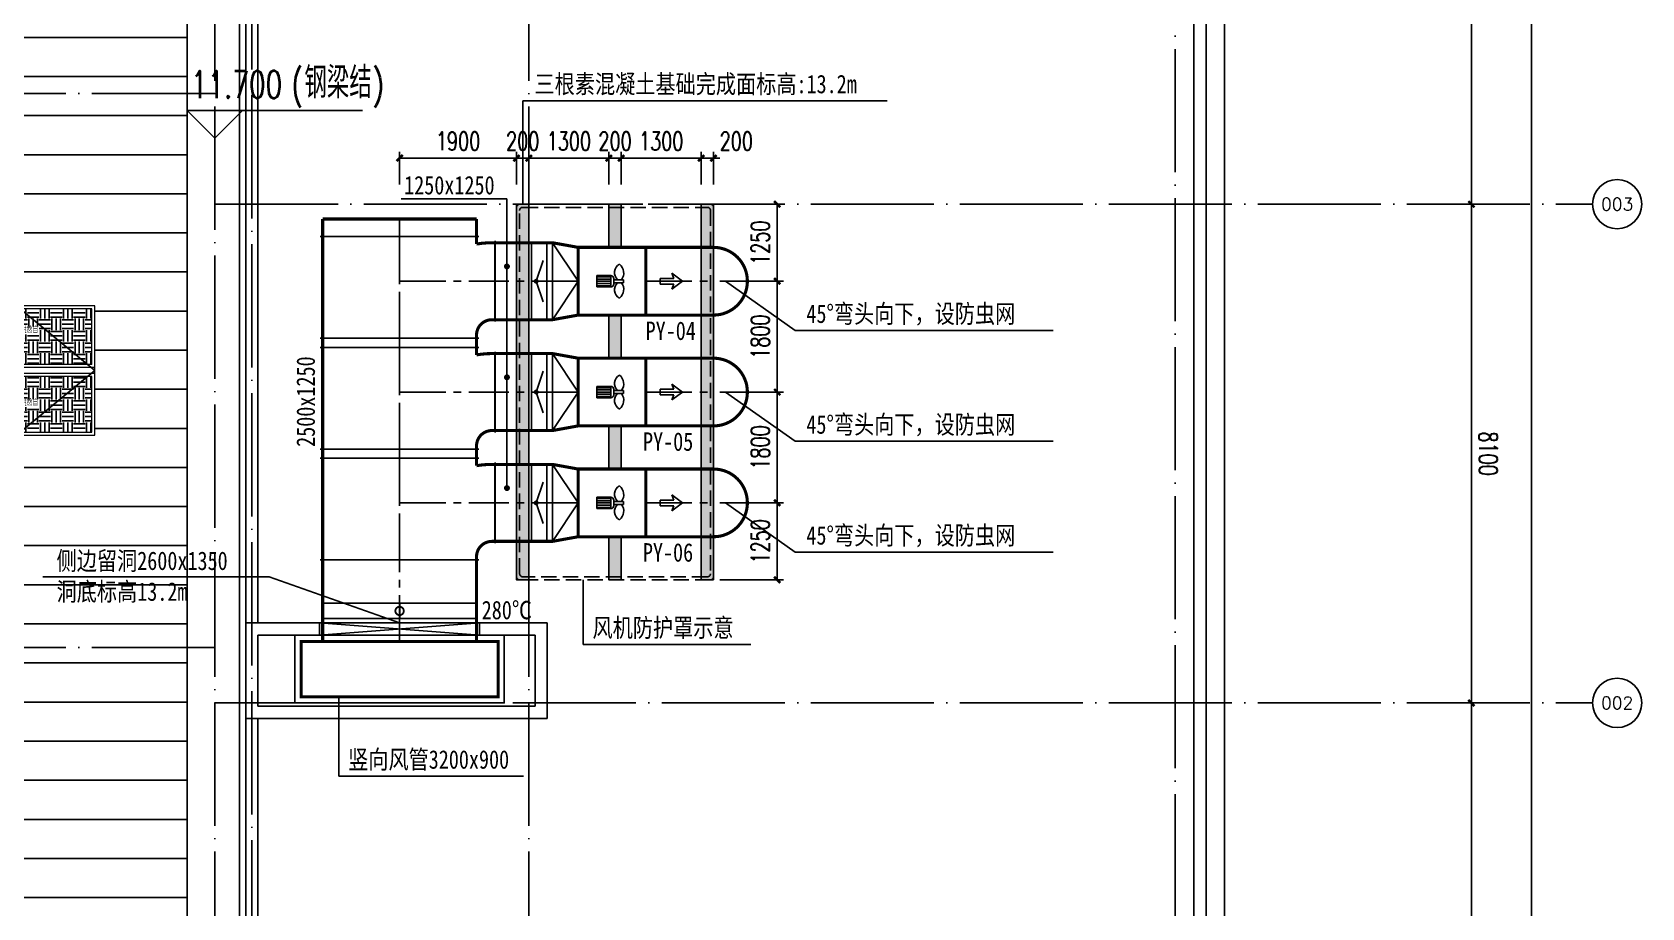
# Model space of a CAD drawing. Extents: x -555607 to 460190, y 498714 to 1664455.
# Drawn here: x 352578 to 378725, y 746594 to 760814 of the extents above; entities that cross this region are included whole.
import ezdxf
from ezdxf.enums import TextEntityAlignment as Align

# ---------------------------------------------------------------- set-up
doc = ezdxf.new("R2010")
doc.units = 0
doc.header["$LTSCALE"] = 1000
doc.header["$MEASUREMENT"] = 0
for name, pattern in [('CENTER2', [1.125, 0.75, -0.125, 0.125, -0.125]), ('DASH', [0.35, 0.25, -0.1]), ('DOTE', [2.42, 2, -0.2, 0.02, -0.2]), ('HIDDEN', [9.525, 6.35, -3.175])]:
    doc.linetypes.add(name, pattern=pattern)
doc.layers.get('Defpoints').update_dxf_attribs({"color": 210})
for name, color, linetype in [('A-AXIS-D', 1, 'Continuous'), ('A-AXIS-DOTE', 14, 'DOTE'), ('A-AXIS-SYMB', 3, 'Continuous'), ('A-DRAIN', 142, 'Continuous'), ('A-HATCH-2', 251, 'Continuous'), ('A-LIN-V', 9, 'Continuous'), ('A-SFCE', 30, 'Continuous'), ('A-WINDOW', 8, 'Continuous'), ('AS-COLN', 6, 'Continuous'), ('AS-WALL', 40, 'Continuous'), ('DUCT-暖通风中心线', 5, 'CENTER2'), ('DUCT-暖通风法兰', 2, 'Continuous'), ('DUCT-暖通风管', 7, 'Continuous'), ('DUCT-暖通风管端线', 2, 'Continuous'), ('SPACE', 7, 'Continuous'), ('SPACE_HATCH', 8, 'Continuous'), ('TH_DIM', 3, 'Continuous'), ('参考线', 8, 'Continuous'), ('外框', 1, 'HIDDEN'), ('暖通', 7, 'Continuous')]:
    doc.layers.add(name, color=color, linetype=linetype)
doc.layers.add('成型线', color=3, linetype='Continuous', lineweight=18)
doc.styles.add('-黑体', font='simhei.ttf', dxfattribs={"width": 0.8})
doc.styles.add('_TCH_AXIS', font='COMPLEX', dxfattribs={"bigfont": 'GBCBIG'})
doc.styles.add('_TCH_DIM', font='SIMPLEX', dxfattribs={"bigfont": 'GBCBIG'})
doc.styles.add('_TCH_DIM_T3', font='SIMPLEX', dxfattribs={"width": 0.705882, "bigfont": 'GBCBIG'})
doc.styles.add('_TCH_SPACE', font='SIMPLEX', dxfattribs={"height": 5, "bigfont": 'GBCBIG'})
doc.styles.add('A-DIM_T3', font='SIMPLEX', dxfattribs={"width": 0.705882, "bigfont": 'GBCBIG'})
doc.dimstyles.new('_TCH_ARCH&&100', dxfattribs={"dimtxt": 297.5, "dimasz": 100, "dimexe": 100, "dimexo": 100, "dimgap": 126.25, "dimtad": 1, "dimdec": 0, "dimzin": 0, "dimdsep": 46, "dimtxsty": '_TCH_DIM_T3', "dimblk": 'ARCHTICK', "dimcen": 0.09, "dimclrt": 7, "dimazin": 2, "dimtfac": 1, "dimtdec": 0, "dimtix": 1, "dimtmove": 2, "dimatfit": 3, "dimfxl": 100, "dimtolj": 1, "dimtzin": 0, "dimarcsym": 0})
doc.dimstyles.new('A-DIM&&100', dxfattribs={"dimtxt": 297.5, "dimasz": 100, "dimexe": 100, "dimexo": 100, "dimgap": 126.25, "dimtad": 1, "dimdec": 0, "dimzin": 0, "dimdsep": 46, "dimtxsty": 'A-DIM_T3', "dimblk": 'ARCHTICK', "dimcen": 0.09, "dimclrt": 7, "dimazin": 2, "dimtfac": 1, "dimtdec": 0, "dimtix": 1, "dimtmove": 2, "dimatfit": 3, "dimfxl": 1, "dimtolj": 1, "dimtzin": 0, "dimarcsym": 0})
pattern_1 = [(320, (0, 0), (-18.82564, -215.178055), [22.5, -247.5]), (265, (0, 0), (225.65764, 41.6254), [18, -198]), (10.4514, (-1.57, -17.93), (206.831863, -173.552815), [19.122057, -210.342634]), (316.1842, (60, -5e-14), (-49.655704, -320.172315), [33.75, -371.25]), (6.6356, (55.86, -26.68), (292.23536, -280.39881), [28.68309, -315.5139]), (261.1842, (60, -5e-14), (292.23558, -280.39858), [27, -297]), (291, (45, -30), (-120.785667, -179.072116), [22.5, -247.5]), (236, (45, -30), (217.545014, -72.9946), [18, -198]), (341.4514, (34.93, -44.92), (96.75915, -252.06679), [19.122057, -210.342634]), (307.5, (0, 0), (99.868156, -3.6479566), [0, -195.6, 0, -201, 0, -198.75]), (277.5, (0, 0), (118.323514, -78.920861), [0, -114.6, 0, -191.1, 0, -75.75]), (237.5, (6e-14, 66.9), (-6.7664615, -160.146731), [0, -75, 0, -234, 0, -310.5]), (227.5, (8e-14, 96.9), (30.031495, -174.95585), [0, -97.5, 0, -155.4, 0, -220.5])]
pattern_2 = [(0, (0, 0), (187.5, 187.5), [187.5, -187.5]), (0, (0, 70.31), (187.5, 187.5), [187.5, -187.5]), (0, (0, 140.62), (187.5, 187.5), [187.5, -187.5]), (90, (23.44, 164.06), (-187.5, 187.5), [187.5, -187.5]), (90, (93.75, 164.06), (-187.5, 187.5), [187.5, -187.5]), (90, (164.06, 164.06), (-187.5, 187.5), [187.5, -187.5])]

# ---------------------------------------------------------------- blocks, each defined once
blk = doc.blocks.new('_ArchTick')
at = {"color": 0, "linetype": 'ByBlock', "const_width": 0.4}
blk.add_lwpolyline([(-0.5, -0.5), (0.5, 0.5)], dxfattribs=at)
blk = doc.blocks.new('*D337')
at = {"layer": 'A-AXIS-D', "color": 0, "lineweight": -2, "transparency": 16777216}
for p, q in [((375040, 766120), (376056, 766120)), ((375956, 766120), (375956, 758020)), ((375040, 758020), (376056, 758020))]:
    blk.add_line(p, q, dxfattribs=at)
at = {"layer": 'Defpoints', "color": 0, "transparency": 16777216}
for p in [(374940, 766120), (374940, 758020), (375956, 758020)]:
    blk.add_point(p, dxfattribs=at)
at = {"layer": 'A-AXIS-D', "color": 0, "lineweight": -2, "transparency": 16777216, "xscale": 100, "yscale": 100, "zscale": 100}
for p, rotation in [((375956, 766120), 90), ((375956, 758020), 270)]:
    blk.add_blockref('_ArchTick', p, dxfattribs=dict(at, rotation=rotation))
at = {"layer": 'A-AXIS-D', "color": 7, "transparency": 16777216, "insert": (376231, 762070), "char_height": 297.5, "attachment_point": 5, "rotation": 270, "style": 'A-DIM_T3'}
blk.add_mtext('\\A1;8100', dxfattribs=at)
blk = doc.blocks.new('*D338')
at = {"layer": 'A-AXIS-D', "color": 0, "lineweight": -2, "transparency": 16777216}
for p, q in [((375040, 758020), (376056, 758020)), ((375956, 758020), (375956, 749920)), ((375040, 749920), (376056, 749920))]:
    blk.add_line(p, q, dxfattribs=at)
at = {"layer": 'Defpoints', "color": 0, "transparency": 16777216}
for p in [(374940, 758020), (374940, 749920), (375956, 749920)]:
    blk.add_point(p, dxfattribs=at)
at = {"layer": 'A-AXIS-D', "color": 0, "lineweight": -2, "transparency": 16777216, "xscale": 100, "yscale": 100, "zscale": 100}
for p, rotation in [((375956, 758020), 90), ((375956, 749920), 270)]:
    blk.add_blockref('_ArchTick', p, dxfattribs=dict(at, rotation=rotation))
at = {"layer": 'A-AXIS-D', "color": 7, "transparency": 16777216, "insert": (376231, 753970), "char_height": 297.5, "attachment_point": 5, "rotation": 270, "style": 'A-DIM_T3'}
blk.add_mtext('\\A1;8100', dxfattribs=at)
blk = doc.blocks.new('*D339')
at = {"layer": 'A-AXIS-D', "color": 0, "lineweight": -2, "transparency": 16777216}
for p, q in [((375040, 749920), (376056, 749920)), ((375956, 749920), (375956, 741820)), ((375040, 741820), (376056, 741820))]:
    blk.add_line(p, q, dxfattribs=at)
at = {"layer": 'Defpoints', "color": 0, "transparency": 16777216}
for p in [(374940, 749920), (374940, 741820), (375956, 741820)]:
    blk.add_point(p, dxfattribs=at)
at = {"layer": 'A-AXIS-D', "color": 0, "lineweight": -2, "transparency": 16777216, "xscale": 100, "yscale": 100, "zscale": 100}
for p, rotation in [((375956, 749920), 90), ((375956, 741820), 270)]:
    blk.add_blockref('_ArchTick', p, dxfattribs=dict(at, rotation=rotation))
at = {"layer": 'A-AXIS-D', "color": 7, "transparency": 16777216, "insert": (376231, 745870), "char_height": 297.5, "attachment_point": 5, "rotation": 270, "style": 'A-DIM_T3'}
blk.add_mtext('\\A1;8100', dxfattribs=at)
blk = doc.blocks.new('*D378')
at = {"layer": 'A-AXIS-D', "color": 0, "lineweight": -2, "transparency": 16777216}
for p, q in [((375140, 832520), (377035, 832520)), ((376935, 832520), (376935, 741120)), ((375140, 741120), (377035, 741120))]:
    blk.add_line(p, q, dxfattribs=at)
at = {"layer": 'Defpoints', "color": 0, "transparency": 16777216}
for p in [(375040, 832520), (375040, 741120), (376935, 741120)]:
    blk.add_point(p, dxfattribs=at)
at = {"layer": 'A-AXIS-D', "color": 0, "lineweight": -2, "transparency": 16777216, "xscale": 100, "yscale": 100, "zscale": 100}
for p, rotation in [((376935, 832520), 90), ((376935, 741120), 270)]:
    blk.add_blockref('_ArchTick', p, dxfattribs=dict(at, rotation=rotation))
at = {"layer": 'A-AXIS-D', "color": 7, "transparency": 16777216, "insert": (377210, 786820), "char_height": 297.5, "attachment_point": 5, "rotation": 270, "style": '_TCH_DIM_T3'}
blk.add_mtext('\\A1;91400', dxfattribs=at)
blk = doc.blocks.new('*D506')
at = {"layer": 'Defpoints', "color": 0, "transparency": 16777216}
for p in [(363646, 758020), (364680, 758020), (363646, 756770)]:
    blk.add_point(p, dxfattribs=at)
at = {"layer": 'TH_DIM', "color": 0, "lineweight": -2, "transparency": 16777216}
for p, q in [((363746, 758020), (364780, 758020)), ((364680, 756770), (364680, 758020)), ((363746, 756770), (364780, 756770))]:
    blk.add_line(p, q, dxfattribs=at)
at = {"layer": 'TH_DIM', "color": 0, "lineweight": -2, "transparency": 16777216, "xscale": 100, "yscale": 100, "zscale": 100}
for p, rotation in [((364680, 758020), 90), ((364680, 756770), 270)]:
    blk.add_blockref('_ArchTick', p, dxfattribs=dict(at, rotation=rotation))
at = {"layer": 'TH_DIM', "color": 7, "transparency": 16777216, "insert": (364405, 757395), "char_height": 297.5, "attachment_point": 5, "rotation": 90, "style": '_TCH_DIM_T3'}
blk.add_mtext('\\A1;1250', dxfattribs=at)
blk = doc.blocks.new('*D507')
at = {"layer": 'Defpoints', "color": 0, "transparency": 16777216}
for p in [(363646, 756770), (364680, 756770), (363646, 754970)]:
    blk.add_point(p, dxfattribs=at)
at = {"layer": 'TH_DIM', "color": 0, "lineweight": -2, "transparency": 16777216}
for p, q in [((363746, 756770), (364780, 756770)), ((364680, 754970), (364680, 756770)), ((363746, 754970), (364780, 754970))]:
    blk.add_line(p, q, dxfattribs=at)
at = {"layer": 'TH_DIM', "color": 0, "lineweight": -2, "transparency": 16777216, "xscale": 100, "yscale": 100, "zscale": 100}
for p, rotation in [((364680, 756770), 90), ((364680, 754970), 270)]:
    blk.add_blockref('_ArchTick', p, dxfattribs=dict(at, rotation=rotation))
at = {"layer": 'TH_DIM', "color": 7, "transparency": 16777216, "insert": (364405, 755870), "char_height": 297.5, "attachment_point": 5, "rotation": 90, "style": '_TCH_DIM_T3'}
blk.add_mtext('\\A1;1800', dxfattribs=at)
blk = doc.blocks.new('*D508')
at = {"layer": 'Defpoints', "color": 0, "transparency": 16777216}
for p in [(363646, 754970), (364680, 754970), (363646, 753170)]:
    blk.add_point(p, dxfattribs=at)
at = {"layer": 'TH_DIM', "color": 0, "lineweight": -2, "transparency": 16777216}
for p, q in [((363746, 754970), (364780, 754970)), ((364680, 753170), (364680, 754970)), ((363746, 753170), (364780, 753170))]:
    blk.add_line(p, q, dxfattribs=at)
at = {"layer": 'TH_DIM', "color": 0, "lineweight": -2, "transparency": 16777216, "xscale": 100, "yscale": 100, "zscale": 100}
for p, rotation in [((364680, 754970), 90), ((364680, 753170), 270)]:
    blk.add_blockref('_ArchTick', p, dxfattribs=dict(at, rotation=rotation))
at = {"layer": 'TH_DIM', "color": 7, "transparency": 16777216, "insert": (364405, 754070), "char_height": 297.5, "attachment_point": 5, "rotation": 90, "style": '_TCH_DIM_T3'}
blk.add_mtext('\\A1;1800', dxfattribs=at)
blk = doc.blocks.new('*D509')
at = {"layer": 'Defpoints', "color": 0, "transparency": 16777216}
for p in [(363646, 753170), (364680, 753170), (363646, 751920)]:
    blk.add_point(p, dxfattribs=at)
at = {"layer": 'TH_DIM', "color": 0, "lineweight": -2, "transparency": 16777216}
for p, q in [((363746, 753170), (364780, 753170)), ((364680, 751920), (364680, 753170)), ((363746, 751920), (364780, 751920))]:
    blk.add_line(p, q, dxfattribs=at)
at = {"layer": 'TH_DIM', "color": 0, "lineweight": -2, "transparency": 16777216, "xscale": 100, "yscale": 100, "zscale": 100}
for p, rotation in [((364680, 753170), 90), ((364680, 751920), 270)]:
    blk.add_blockref('_ArchTick', p, dxfattribs=dict(at, rotation=rotation))
at = {"layer": 'TH_DIM', "color": 7, "transparency": 16777216, "insert": (364405, 752545), "char_height": 297.5, "attachment_point": 5, "rotation": 90, "style": '_TCH_DIM_T3'}
blk.add_mtext('\\A1;1250', dxfattribs=at)
blk = doc.blocks.new('*D510')
at = {"layer": 'Defpoints', "color": 0, "transparency": 16777216}
for p in [(360446, 758770), (358546, 758240), (360446, 758240)]:
    blk.add_point(p, dxfattribs=at)
at = {"layer": 'TH_DIM', "color": 0, "lineweight": -2, "transparency": 16777216}
for p, q in [((358546, 758340), (358546, 758870)), ((360446, 758340), (360446, 758870)), ((358546, 758770), (360446, 758770))]:
    blk.add_line(p, q, dxfattribs=at)
at = {"layer": 'TH_DIM', "color": 0, "lineweight": -2, "transparency": 16777216, "xscale": 100, "yscale": 100, "zscale": 100, "rotation": 180}
blk.add_blockref('_ArchTick', (358546, 758770), dxfattribs=at)
at = {"layer": 'TH_DIM', "color": 0, "lineweight": -2, "transparency": 16777216, "xscale": 100, "yscale": 100, "zscale": 100}
blk.add_blockref('_ArchTick', (360446, 758770), dxfattribs=at)
at = {"layer": 'TH_DIM', "color": 7, "transparency": 16777216, "insert": (359496, 759045), "char_height": 297.5, "attachment_point": 5, "style": '_TCH_DIM_T3'}
blk.add_mtext('\\A1;1900', dxfattribs=at)
blk = doc.blocks.new('*D511')
at = {"layer": 'Defpoints', "color": 0, "transparency": 16777216}
for p in [(360646, 758770), (360446, 758240), (360646, 758240)]:
    blk.add_point(p, dxfattribs=at)
at = {"layer": 'TH_DIM', "color": 0, "lineweight": -2, "transparency": 16777216}
for p, q in [((360446, 758340), (360446, 758870)), ((360646, 758340), (360646, 758870)), ((360446, 758770), (360346, 758770)), ((360446, 758770), (360646, 758770)), ((360646, 758770), (360746, 758770))]:
    blk.add_line(p, q, dxfattribs=at)
at = {"layer": 'TH_DIM', "color": 0, "lineweight": -2, "transparency": 16777216, "xscale": 100, "yscale": 100, "zscale": 100}
blk.add_blockref('_ArchTick', (360446, 758770), dxfattribs=at)
at = {"layer": 'TH_DIM', "color": 0, "lineweight": -2, "transparency": 16777216, "xscale": 100, "yscale": 100, "zscale": 100, "rotation": 180}
blk.add_blockref('_ArchTick', (360646, 758770), dxfattribs=at)
at = {"layer": 'TH_DIM', "color": 7, "transparency": 16777216, "insert": (360546, 759045), "char_height": 297.5, "attachment_point": 5, "style": '_TCH_DIM_T3'}
blk.add_mtext('\\A1;200', dxfattribs=at)
blk = doc.blocks.new('*D512')
at = {"layer": 'Defpoints', "color": 0, "transparency": 16777216}
for p in [(361946, 758770), (360646, 758240), (361946, 758240)]:
    blk.add_point(p, dxfattribs=at)
at = {"layer": 'TH_DIM', "color": 0, "lineweight": -2, "transparency": 16777216}
for p, q in [((360646, 758340), (360646, 758870)), ((361946, 758340), (361946, 758870)), ((360646, 758770), (361946, 758770))]:
    blk.add_line(p, q, dxfattribs=at)
at = {"layer": 'TH_DIM', "color": 0, "lineweight": -2, "transparency": 16777216, "xscale": 100, "yscale": 100, "zscale": 100, "rotation": 180}
blk.add_blockref('_ArchTick', (360646, 758770), dxfattribs=at)
at = {"layer": 'TH_DIM', "color": 0, "lineweight": -2, "transparency": 16777216, "xscale": 100, "yscale": 100, "zscale": 100}
blk.add_blockref('_ArchTick', (361946, 758770), dxfattribs=at)
at = {"layer": 'TH_DIM', "color": 7, "transparency": 16777216, "insert": (361296, 759045), "char_height": 297.5, "attachment_point": 5, "style": '_TCH_DIM_T3'}
blk.add_mtext('\\A1;1300', dxfattribs=at)
blk = doc.blocks.new('*D513')
at = {"layer": 'Defpoints', "color": 0, "transparency": 16777216}
for p in [(362146, 758770), (361946, 758240), (362146, 758240)]:
    blk.add_point(p, dxfattribs=at)
at = {"layer": 'TH_DIM', "color": 0, "lineweight": -2, "transparency": 16777216}
for p, q in [((361946, 758340), (361946, 758870)), ((362146, 758340), (362146, 758870)), ((361946, 758770), (361846, 758770)), ((361946, 758770), (362146, 758770)), ((362146, 758770), (362246, 758770))]:
    blk.add_line(p, q, dxfattribs=at)
at = {"layer": 'TH_DIM', "color": 0, "lineweight": -2, "transparency": 16777216, "xscale": 100, "yscale": 100, "zscale": 100}
blk.add_blockref('_ArchTick', (361946, 758770), dxfattribs=at)
at = {"layer": 'TH_DIM', "color": 0, "lineweight": -2, "transparency": 16777216, "xscale": 100, "yscale": 100, "zscale": 100, "rotation": 180}
blk.add_blockref('_ArchTick', (362146, 758770), dxfattribs=at)
at = {"layer": 'TH_DIM', "color": 7, "transparency": 16777216, "insert": (362046, 759045), "char_height": 297.5, "attachment_point": 5, "style": '_TCH_DIM_T3'}
blk.add_mtext('\\A1;200', dxfattribs=at)
blk = doc.blocks.new('*D514')
at = {"layer": 'Defpoints', "color": 0, "transparency": 16777216}
for p in [(363446, 758770), (362146, 758240), (363446, 758240)]:
    blk.add_point(p, dxfattribs=at)
at = {"layer": 'TH_DIM', "color": 0, "lineweight": -2, "transparency": 16777216}
for p, q in [((362146, 758340), (362146, 758870)), ((363446, 758340), (363446, 758870)), ((362146, 758770), (363446, 758770))]:
    blk.add_line(p, q, dxfattribs=at)
at = {"layer": 'TH_DIM', "color": 0, "lineweight": -2, "transparency": 16777216, "xscale": 100, "yscale": 100, "zscale": 100, "rotation": 180}
blk.add_blockref('_ArchTick', (362146, 758770), dxfattribs=at)
at = {"layer": 'TH_DIM', "color": 0, "lineweight": -2, "transparency": 16777216, "xscale": 100, "yscale": 100, "zscale": 100}
blk.add_blockref('_ArchTick', (363446, 758770), dxfattribs=at)
at = {"layer": 'TH_DIM', "color": 7, "transparency": 16777216, "insert": (362796, 759045), "char_height": 297.5, "attachment_point": 5, "style": '_TCH_DIM_T3'}
blk.add_mtext('\\A1;1300', dxfattribs=at)
blk = doc.blocks.new('*D515')
at = {"layer": 'Defpoints', "color": 0, "transparency": 16777216}
for p in [(363646, 758770), (363446, 758240), (363646, 758240)]:
    blk.add_point(p, dxfattribs=at)
at = {"layer": 'TH_DIM', "color": 0, "lineweight": -2, "transparency": 16777216}
for p, q in [((363446, 758340), (363446, 758870)), ((363646, 758340), (363646, 758870)), ((363446, 758770), (363346, 758770)), ((363446, 758770), (363646, 758770)), ((363646, 758770), (363746, 758770))]:
    blk.add_line(p, q, dxfattribs=at)
at = {"layer": 'TH_DIM', "color": 0, "lineweight": -2, "transparency": 16777216, "xscale": 100, "yscale": 100, "zscale": 100}
blk.add_blockref('_ArchTick', (363446, 758770), dxfattribs=at)
at = {"layer": 'TH_DIM', "color": 0, "lineweight": -2, "transparency": 16777216, "xscale": 100, "yscale": 100, "zscale": 100, "rotation": 180}
blk.add_blockref('_ArchTick', (363646, 758770), dxfattribs=at)
at = {"layer": 'TH_DIM', "color": 7, "transparency": 16777216, "insert": (364016, 759045), "char_height": 297.5, "attachment_point": 5, "style": '_TCH_DIM_T3'}
blk.add_mtext('\\A1;200', dxfattribs=at)
blk = doc.blocks.new('44')
blk.add_wipeout([(277446, 745270), (279946, 745270), (279946, 747370), (277446, 747370)]).dxf.layer = '参考线'
at = {"layer": 'SPACE_HATCH'}
h = blk.add_hatch(dxfattribs=at)
h.set_pattern_fill('土壤', color=250, scale=50, style=0)
h.set_pattern_definition(pattern_2)
h.paths.add_polyline_path([(277496, 746420), (279896, 746420), (279896, 747320), (277496, 747320)])
h.paths.add_polyline_path([(278352, 746904), (279057, 746904), (279057, 747034), (278352, 747034)])
h.paths.add_polyline_path([(278591, 746811), (278817, 746811), (278817, 746895), (278591, 746895)])
h = blk.add_hatch(dxfattribs=at)
h.set_pattern_fill('土壤', color=250, scale=50, style=0)
h.set_pattern_definition(pattern_2)
h.paths.add_polyline_path([(277496, 746220), (279896, 746220), (279896, 745320), (277496, 745320)])
h.paths.add_polyline_path([(278352, 745724), (279057, 745724), (279057, 745854), (278352, 745854)])
h.paths.add_polyline_path([(278591, 745631), (278817, 745631), (278817, 745715), (278591, 745715)])
at = {"layer": '外框', "color": 250}
for points in [[(279946, 746320), (278658, 747320), (277446, 746320)], [(279896, 746220), (278658, 745320), (277446, 746320)]]:
    blk.add_lwpolyline(points, dxfattribs=at)
at = {"layer": '成型线', "color": 8}
for p, q in [((279946, 745270), (279946, 747370)), ((277446, 746370), (279946, 746370)), ((277446, 746270), (279946, 746270)), ((277496, 746420), (279896, 746420)), ((277496, 746220), (279896, 746220))]:
    blk.add_line(p, q, dxfattribs=at)
for points in [[(279946, 745270), (277446, 745270), (277446, 747370), (279946, 747370)], [(277496, 746420), (277496, 747320), (279896, 747320), (279896, 746420)], [(279896, 746220), (279896, 745320), (277496, 745320), (277496, 746220)]]:
    blk.add_lwpolyline(points, dxfattribs=at)
at = {"layer": 'SPACE', "color": 250, "style": '_TCH_SPACE'}
for p in [(278365, 746930), (278365, 745750)]:
    blk.add_text('自然排烟窗，有效面积', height=96.5, dxfattribs=at).set_placement(p)
at = {"layer": 'SPACE', "color": 250, "style": '_TCH_SPACE', "width": 0.705882}
for s, height, p in [('2.16m', 59.5, (278600, 746828)), ('2', 29.8, (278792, 746863)), ('2.16m', 59.5, (278600, 745648)), ('2', 29.8, (278792, 745683))]:
    blk.add_text(s, height=height, dxfattribs=at).set_placement(p)
blk = doc.blocks.new('nr3453464')
at = {"layer": 'A-LIN-V'}
blk.add_blockref('44', (14050, 72000), dxfattribs=at)
at = {"layer": 'A-LIN-V', "xscale": -0.9999999999999998}
blk.add_blockref('44', (581542, 72000), dxfattribs=at)
blk = doc.blocks.new('242343243')
at = {"layer": 'A-WINDOW'}
blk.add_blockref('nr3453464', (49500, -63000), dxfattribs=at)

msp = doc.modelspace()

# ---------------------------------------------------------------- hatches: boundary and pattern name
at = {"layer": 'A-HATCH-2'}
h = msp.add_hatch(dxfattribs=at)
h.set_pattern_fill('ANSI31', color=250, scale=400, angle=135)
h.set_pattern_definition([(180, (0, 0), (-6e-14, -635), [])])
h.paths.add_polyline_path([(355095.8, 832220), (347295.8, 832220), (347295.8, 830430), (347350.6, 746374.3), (347295.8, 741420), (355095.8, 741420)])
h = msp.add_hatch(dxfattribs=at)
h.set_pattern_fill('混凝土', color=250, scale=30, angle=-90)
h.set_pattern_definition(pattern_1)
h.paths.add_polyline_path([(360445.8, 751920), (360445.8, 758020), (360645.8, 758020), (360645.8, 751920)])
h = msp.add_hatch(dxfattribs=at)
h.set_pattern_fill('混凝土', color=250, scale=30, angle=-90)
h.set_pattern_definition(pattern_1)
h.paths.add_polyline_path([(363445.8, 751920), (363445.8, 758020), (363645.8, 758020), (363645.8, 751920)])
at = {"layer": '暖通'}
h = msp.add_hatch(dxfattribs=at)
h.set_pattern_fill('混凝土', color=8, scale=10, angle=-270)
h.set_pattern_definition([(140, (428636.625, 1890622.95), (6.2752135, 71.7260183), [7.5, -82.5]), (85, (428636.625, 1890622.95), (-75.2192134, -13.8751334), [6, -66]), (190.4514, (428637.15, 1890628.925), (-68.943954, 57.850938), [6.374019, -70.114211]), (136.1842, (428616.625, 1890622.95), (16.5519014, 106.724105), [11.25, -123.75]), (186.6356, (428618, 1890631.84), (-97.411787, 93.466271), [9.561029, -105.1713]), (81.1842, (428616.62, 1890622.95), (-97.41186, 93.466195), [9, -99]), (111, (428621.625, 1890632.95), (40.261889, 59.6907052), [7.5, -82.5]), (56, (428621.625, 1890632.95), (-72.5150045, 24.331533), [6, -66]), (161.4514, (428624.98, 1890637.92), (-32.2530497, 84.022263), [6.374019, -70.114211]), (127.5, (428636.625, 1890622.947), (-33.2893854, 1.21598553), [0, -65.2, 0, -67, 0, -66.25]), (97.5, (428636.625, 1890622.947), (-39.4411712, 26.3069537), [0, -38.2, 0, -63.7, 0, -25.25]), (57.5, (428636.625, 1890600.647), (2.2554872, 53.3822436), [0, -25, 0, -78, 0, -103.5]), (47.5, (428636.625, 1890590.647), (-10.0104982, 58.318617), [0, -32.5, 0, -51.8, 0, -73.5])])
h.paths.add_polyline_path([(360445.8, 751920), (360445.8, 758020), (360645.8, 758020), (360645.8, 751920)])
h = msp.add_hatch(dxfattribs=at)
h.set_pattern_fill('混凝土', color=8, scale=10, angle=-270)
h.set_pattern_definition([(140, (430136.625, 1890622.95), (6.2752135, 71.7260183), [7.5, -82.5]), (85, (430136.625, 1890622.95), (-75.2192134, -13.8751334), [6, -66]), (190.4514, (430137.15, 1890628.925), (-68.943954, 57.850938), [6.374019, -70.114211]), (136.1842, (430116.625, 1890622.95), (16.5519014, 106.724105), [11.25, -123.75]), (186.6356, (430118, 1890631.84), (-97.411787, 93.466271), [9.561029, -105.1713]), (81.1842, (430116.62, 1890622.95), (-97.41186, 93.466195), [9, -99]), (111, (430121.625, 1890632.95), (40.261889, 59.6907052), [7.5, -82.5]), (56, (430121.625, 1890632.95), (-72.5150045, 24.331533), [6, -66]), (161.4514, (430124.98, 1890637.92), (-32.2530497, 84.022263), [6.374019, -70.114211]), (127.5, (430136.625, 1890622.947), (-33.2893854, 1.21598553), [0, -65.2, 0, -67, 0, -66.25]), (97.5, (430136.625, 1890622.947), (-39.4411712, 26.3069537), [0, -38.2, 0, -63.7, 0, -25.25]), (57.5, (430136.625, 1890600.647), (2.2554872, 53.3822436), [0, -25, 0, -78, 0, -103.5]), (47.5, (430136.625, 1890590.647), (-10.0104982, 58.318617), [0, -32.5, 0, -51.8, 0, -73.5])])
h.paths.add_polyline_path([(361945.8, 757320), (362145.8, 757320), (362145.8, 758020), (361945.8, 758020)])
h.paths.add_polyline_path([(361945.8, 755520), (362145.8, 755520), (362145.8, 756220), (361945.8, 756220)])
h.paths.add_polyline_path([(361945.8, 753720), (362145.8, 753720), (362145.8, 754420), (361945.8, 754420)])
h.paths.add_polyline_path([(362145.8, 752620), (361945.8, 752620), (361945.8, 751920), (362145.8, 751920)])
h = msp.add_hatch(dxfattribs=at)
h.set_pattern_fill('混凝土', color=8, scale=10, angle=-270)
h.set_pattern_definition([(140, (431636.625, 1890622.95), (6.2752135, 71.7260183), [7.5, -82.5]), (85, (431636.625, 1890622.95), (-75.2192134, -13.8751334), [6, -66]), (190.4514, (431637.15, 1890628.925), (-68.943954, 57.850938), [6.374019, -70.114211]), (136.1842, (431616.625, 1890622.95), (16.5519014, 106.724105), [11.25, -123.75]), (186.6356, (431618, 1890631.84), (-97.411787, 93.466271), [9.561029, -105.1713]), (81.1842, (431616.62, 1890622.95), (-97.41186, 93.466195), [9, -99]), (111, (431621.625, 1890632.95), (40.261889, 59.6907052), [7.5, -82.5]), (56, (431621.625, 1890632.95), (-72.5150045, 24.331533), [6, -66]), (161.4514, (431624.98, 1890637.92), (-32.2530497, 84.022263), [6.374019, -70.114211]), (127.5, (431636.625, 1890622.947), (-33.2893854, 1.21598553), [0, -65.2, 0, -67, 0, -66.25]), (97.5, (431636.625, 1890622.947), (-39.4411712, 26.3069537), [0, -38.2, 0, -63.7, 0, -25.25]), (57.5, (431636.625, 1890600.647), (2.2554872, 53.3822436), [0, -25, 0, -78, 0, -103.5]), (47.5, (431636.625, 1890590.647), (-10.0104982, 58.318617), [0, -32.5, 0, -51.8, 0, -73.5])])
h.paths.add_polyline_path([(363445.8, 751920), (363445.8, 758020), (363645.8, 758020), (363645.8, 751920)])

# ---------------------------------------------------------------- linework, layer by layer
at = {"layer": 'A-AXIS-D'}
for centre in [(378325.1, 758021.1), (378325.1, 749921.1)]:
    msp.add_circle(centre, 400, dxfattribs=at)
at = {"layer": 'A-AXIS-DOTE', "color": 250}
for p, q in [((355545.8, 735826.1), (355545.8, 841426.4)), ((360645.8, 735826.1), (360645.8, 841482.3)), ((371145.8, 540740), (371145.8, 841482.3)), ((356145.8, 736010), (356145.8, 841220)), ((355545.8, 759820), (237953.6, 759820)), ((355545.8, 758020), (377925.1, 758020)), ((355545.8, 750820), (237953.6, 750820)), ((355545.8, 749920), (377925.1, 749920))]:
    msp.add_line(p, q, dxfattribs=at)
at = {"layer": 'A-AXIS-SYMB', "color": 8}
for p, q in [((355545.8, 759091.6), (355095.8, 759541.6)), ((355095.8, 759541.6), (357945.8, 759541.6)), ((355545.8, 759091.6), (355995.8, 759541.6))]:
    msp.add_line(p, q, dxfattribs=at)
at = {"layer": 'A-DRAIN'}
msp.add_lwpolyline([(356045.8, 741120), (357145.8, 741120), (357145.8, 741720), (359445.8, 741720), (359445.8, 741120), (371945.8, 741120), (371945.8, 832520), (359445.8, 832520), (359445.8, 831920), (357145.8, 831920), (357145.8, 832520), (356045.8, 832520)], dxfattribs=at)
at = {"layer": 'A-LIN-V', "color": 8}
msp.add_lwpolyline([(355095.8, 832220), (355095.8, 741420)], dxfattribs=at)
at = {"layer": 'A-SFCE', "color": 8}
for points in [[(355945.8, 832220), (355945.8, 741520)], [(359445.8, 741920), (359445.8, 744370), (357145.8, 744370), (357145.8, 741720), (356845.8, 741720), (356845.8, 741720), (356045.8, 741720), (356045.8, 832020)], [(363245.8, 832020), (371445.8, 832020), (371445.8, 821220), (371045.8, 821220), (371045.8, 818120), (371445.8, 818120), (371445.8, 783120), (371045.8, 783120), (371045.8, 774320), (371445.8, 774320), (371445.8, 741620), (359745.8, 741620), (359745.8, 741920), (359645.8, 741920), (359645.8, 744570), (356945.8, 744570), (356945.8, 741920), (356645.8, 741920), (356645.8, 741920), (356245.8, 741920), (356245.8, 749670)], [(371445.8, 832020), (371445.8, 821220), (368945.8, 821220), (368945.8, 818120), (371445.8, 818120), (371445.8, 783120), (368945.8, 783120), (368945.8, 774320), (371445.8, 774320), (371445.8, 741620)], [(371645.8, 818320), (371645.8, 782920), (371345.8, 782920), (371345.8, 774520), (371645.8, 774520), (371645.8, 741420), (359545.8, 741420), (359545.8, 741720), (359445.8, 741720), (359445.8, 741920), (357160, 741920)], [(356245.8, 791020), (356245.8, 751220)]]:
    msp.add_lwpolyline(points, dxfattribs=at)
at = {"layer": 'A-WINDOW'}
for p, q in [((359845.8, 751020), (357245.8, 751220)), ((357245.8, 751020), (359845.8, 751220))]:
    msp.add_line(p, q, dxfattribs=at)
msp.add_lwpolyline([(357245.8, 751220), (357245.8, 751020), (359845.8, 751020), (359845.8, 751220)], close=True, dxfattribs=at)
at = {"layer": 'AS-COLN'}
for points in [[(360645.8, 751920), (360645.8, 758020), (360445.8, 758020), (360445.8, 751920)], [(363645.8, 751920), (363645.8, 758020), (363445.8, 758020), (363445.8, 751920)]]:
    msp.add_lwpolyline(points, close=True, dxfattribs=at)
at = {"layer": 'AS-WALL'}
for p, q in [((356045.8, 751220), (360945.8, 751220)), ((356045.8, 751220), (356045.8, 749670)), ((360945.8, 751220), (360945.8, 749670)), ((356245.8, 751020), (360745.8, 751020)), ((356245.8, 751020), (356245.8, 749870)), ((360745.8, 751020), (360745.8, 749870)), ((356045.8, 749670), (360945.8, 749670)), ((356245.8, 749870), (360745.8, 749870))]:
    msp.add_line(p, q, dxfattribs=at)
at = {"layer": 'DUCT-暖通风中心线'}
for p, q in [((358545.8, 757495.2), (358545.8, 757780)), ((358545.8, 756770), (358545.8, 757495)), ((358545.8, 755845), (358545.8, 756770)), ((358545.8, 756770), (360095.8, 756770)), ((361445.8, 756770), (360096, 756770)), ((362545.8, 756770), (363645.8, 756770)), ((358545.8, 755695.2), (358545.8, 755844.8)), ((358545.8, 754970), (358545.8, 755695)), ((358545.8, 754045), (358545.8, 754970)), ((358545.8, 754970), (360095.8, 754970)), ((361445.8, 754970), (360096, 754970)), ((362545.8, 754970), (363645.8, 754970)), ((358545.8, 753895.2), (358545.8, 754044.8)), ((358545.8, 753170), (358545.8, 753895)), ((358545.8, 752245), (358545.8, 753170)), ((358545.8, 753170), (360095.8, 753170)), ((361445.8, 753170), (360096, 753170)), ((362545.8, 753170), (363645.8, 753170)), ((358545.8, 750920), (358545.8, 752244.8))]:
    msp.add_line(p, q, dxfattribs=at)
at = {"layer": 'DUCT-暖通风法兰'}
for p, q in [((359835.8, 757495.1), (357255.8, 757495.1)), ((360095.9, 756115), (360095.9, 757425)), ((357255.8, 755844.9), (359835.8, 755844.9)), ((359835.8, 755695.1), (357255.8, 755695.1)), ((360095.9, 754315), (360095.9, 755625)), ((357255.8, 754044.9), (359835.8, 754044.9)), ((359835.8, 753895.1), (357255.8, 753895.1)), ((360095.9, 752515), (360095.9, 753825)), ((357255.8, 752244.9), (359835.8, 752244.9))]:
    msp.add_line(p, q, dxfattribs=at)
at = {"layer": 'DUCT-暖通风管'}
for p, q in [((361030, 756145), (361030, 757395)), ((361030, 754345), (361030, 755595)), ((361030, 752545), (361030, 753795))]:
    msp.add_line(p, q, dxfattribs=at)
at = {"layer": 'DUCT-暖通风管', "const_width": 50}
for points in [[(359795.8, 757780), (357295.8, 757780)], [(357295.8, 757780), (357295.8, 757495.2)], [(359795.8, 757495.2), (359795.8, 757780)], [(357295.8, 757495), (357295.8, 755895)], [(359795.8, 757374), (359795.8, 757495)], [(360095.8, 757395), (360045.8, 757395)], [(361030, 757395), (360096, 757395)], [(361030, 757395), (361445.8, 757320)], [(362545.8, 757320), (363645.8, 757320)], [(361030, 756145), (361445.8, 756220)], [(362545.8, 756220), (363645.8, 756220)], [(357295.8, 755895), (357295.8, 755845)], [(359795.8, 755845), (359795.8, 755895)], [(360045.8, 756145), (360095.8, 756145)], [(360096, 756145), (361030, 756145)], [(357295.8, 755844.8), (357295.8, 755695.2)], [(357295.8, 755695), (357295.8, 754095)], [(359795.8, 755695.2), (359795.8, 755844.8)], [(359795.8, 755574), (359795.8, 755695)], [(360095.8, 755595), (360045.8, 755595)], [(361030, 755595), (360096, 755595)], [(361030, 755595), (361445.8, 755520)], [(362545.8, 755520), (363645.8, 755520)], [(360045.8, 754345), (360095.8, 754345)], [(360096, 754345), (361030, 754345)], [(361030, 754345), (361445.8, 754420)], [(362545.8, 754420), (363645.8, 754420)], [(357295.8, 754095), (357295.8, 754045)], [(359795.8, 754045), (359795.8, 754095)], [(357295.8, 754044.8), (357295.8, 753895.2)], [(357295.8, 753895), (357295.8, 752295)], [(359795.8, 753895.2), (359795.8, 754044.8)], [(359795.8, 753774), (359795.8, 753895)], [(360095.8, 753795), (360045.8, 753795)], [(361030, 753795), (360096, 753795)], [(361030, 753795), (361445.8, 753720)], [(362545.8, 753720), (363645.8, 753720)], [(360045.8, 752545), (360095.8, 752545)], [(360096, 752545), (361030, 752545)], [(361030, 752545), (361445.8, 752620)], [(362545.8, 752620), (363645.8, 752620)], [(357295.8, 752295), (357295.8, 752245)], [(357295.8, 752244.8), (357295.8, 750920)], [(359795.8, 752245), (359795.8, 752295)], [(359795.8, 750920), (359795.8, 752244.8)], [(357295.8, 750920), (359795.8, 750920)]]:
    msp.add_lwpolyline(points, dxfattribs=at)
for points in [[(360045.8, 757395, 0.0418865), (359795.8, 757374)], [(363645.8, 756220, 1), (363645.8, 757320)], [(360045.8, 755595, 0.0418865), (359795.8, 755574)], [(363645.8, 754420, 1), (363645.8, 755520)], [(360045.8, 753795, 0.0418865), (359795.8, 753774)], [(363645.8, 752620, 1), (363645.8, 753720)]]:
    msp.add_lwpolyline(points, format="xyb", dxfattribs=at)
for points in [[(362545.8, 757320), (361445.8, 757320), (361445.8, 756220), (362545.8, 756220)], [(362545.8, 755520), (361445.8, 755520), (361445.8, 754420), (362545.8, 754420)], [(362545.8, 753720), (361445.8, 753720), (361445.8, 752620), (362545.8, 752620)]]:
    msp.add_lwpolyline(points, close=True, dxfattribs=at)
at = {"layer": 'DUCT-暖通风管', "extrusion": (0, 0, -1), "const_width": 50}
for points in [[(-359795.8, 755895, 0.4142136), (-360045.8, 756145)], [(-359795.8, 754095, 0.4142136), (-360045.8, 754345)], [(-359795.8, 752295, 0.4142136), (-360045.8, 752545)]]:
    msp.add_lwpolyline(points, format="xyb", dxfattribs=at)
at = {"layer": 'DUCT-暖通风管端线'}
for p, q in [((359795.8, 757495), (357295.8, 757495)), ((360095.8, 756145), (360095.8, 757395)), ((357295.8, 755845), (359795.8, 755845)), ((359795.8, 755695), (357295.8, 755695)), ((360095.8, 754345), (360095.8, 755595)), ((357295.8, 754045), (359795.8, 754045)), ((359795.8, 753895), (357295.8, 753895)), ((360095.8, 752545), (360095.8, 753795)), ((357295.8, 752245), (359795.8, 752245))]:
    msp.add_line(p, q, dxfattribs=at)
at = {"layer": '暖通', "color": 7}
for p, q in [((360545.8, 759700), (366466.1, 759700)), ((360545.8, 758020), (360545.8, 759700)), ((360290, 758110), (358570, 758110)), ((360290, 753410), (360290, 758110)), ((360690, 756145), (360690, 757395)), ((360940, 756145), (360940, 757395)), ((361030, 757395), (361445.8, 756770)), ((360765.5, 756770), (360879.7, 757107)), ((360765.5, 756770), (360879.7, 756433)), ((361445.8, 756770), (361030, 756145)), ((361751.2, 756839.8), (361978.2, 756839.8)), ((361751.2, 756839.8), (361978.2, 756839.8)), ((361751.2, 756804.3), (361978.2, 756804.3)), ((361751.2, 756804.3), (361978.2, 756804.3)), ((361751.2, 756768.8), (361978.2, 756768.8)), ((361751.2, 756768.8), (361978.2, 756768.8)), ((361751.2, 756733.2), (361978.2, 756733.2)), ((361751.2, 756733.2), (361978.2, 756733.2)), ((362183.8, 756793.7), (362183.8, 756746.3)), ((362183.8, 756793.7), (362183.8, 756746.3)), ((363840, 756770), (364970, 755970)), ((361751.2, 756697.7), (361978.2, 756697.7)), ((361751.2, 756697.7), (361978.2, 756697.7)), ((364970, 755970), (369163.8, 755970)), ((360690, 754345), (360690, 755595)), ((360940, 754345), (360940, 755595)), ((361030, 755595), (361445.8, 754970)), ((360765.5, 754970), (360879.7, 755307)), ((360765.5, 754970), (360879.7, 754633)), ((361445.8, 754970), (361030, 754345)), ((361751.2, 755039.8), (361978.2, 755039.8)), ((361751.2, 755039.8), (361978.2, 755039.8)), ((361751.2, 755004.3), (361978.2, 755004.3)), ((361751.2, 755004.3), (361978.2, 755004.3)), ((361751.2, 754968.8), (361978.2, 754968.8)), ((361751.2, 754968.8), (361978.2, 754968.8)), ((361751.2, 754933.2), (361978.2, 754933.2)), ((361751.2, 754933.2), (361978.2, 754933.2)), ((361751.2, 754897.7), (361978.2, 754897.7)), ((361751.2, 754897.7), (361978.2, 754897.7)), ((362183.8, 754993.7), (362183.8, 754946.3)), ((362183.8, 754993.7), (362183.8, 754946.3)), ((363840, 754970), (364970, 754170)), ((364970, 754170), (369163.8, 754170)), ((360690, 752545), (360690, 753795)), ((360940, 752545), (360940, 753795)), ((361030, 753795), (361445.8, 753170)), ((360765.5, 753170), (360879.7, 753507)), ((360765.5, 753170), (360879.7, 752833)), ((361445.8, 753170), (361030, 752545)), ((361751.2, 753239.8), (361978.2, 753239.8)), ((361751.2, 753239.8), (361978.2, 753239.8)), ((361751.2, 753204.3), (361978.2, 753204.3)), ((361751.2, 753204.3), (361978.2, 753204.3)), ((361751.2, 753168.8), (361978.2, 753168.8)), ((361751.2, 753168.8), (361978.2, 753168.8)), ((361751.2, 753133.2), (361978.2, 753133.2)), ((361751.2, 753133.2), (361978.2, 753133.2)), ((361751.2, 753097.7), (361978.2, 753097.7)), ((361751.2, 753097.7), (361978.2, 753097.7)), ((362183.8, 753193.7), (362183.8, 753146.3)), ((362183.8, 753193.7), (362183.8, 753146.3)), ((363840, 753170), (364970, 752370)), ((364970, 752370), (369163.8, 752370)), ((352750, 751970), (356430, 751970)), ((356430, 751970), (358545.8, 751220)), ((361530, 751920), (361530, 750870)), ((361530, 750870), (364251.3, 750870)), ((357560, 748730), (357560, 750020)), ((357560, 748730), (360561.3, 748730))]:
    msp.add_line(p, q, dxfattribs=at)
at = {"layer": '暖通'}
for p, q in [((362776.9, 756815.5), (363003.6, 756815.5)), ((362776.9, 756724.5), (362776.9, 756815.5)), ((362776.9, 756724.5), (363003.6, 756724.5)), ((363003.6, 756815.5), (362966.4, 756898.2)), ((362966.4, 756898.2), (363140, 756770)), ((362966.4, 756641.8), (363140, 756770)), ((363003.6, 756724.5), (362966.4, 756641.8)), ((362776.9, 755015.5), (363003.6, 755015.5)), ((362776.9, 754924.5), (362776.9, 755015.5)), ((362776.9, 754924.5), (363003.6, 754924.5)), ((363003.6, 755015.5), (362966.4, 755098.2)), ((362966.4, 755098.2), (363140, 754970)), ((362966.4, 754841.8), (363140, 754970)), ((363003.6, 754924.5), (362966.4, 754841.8)), ((362776.9, 753215.5), (363003.6, 753215.5)), ((362776.9, 753124.5), (362776.9, 753215.5)), ((362776.9, 753124.5), (363003.6, 753124.5)), ((363003.6, 753215.5), (362966.4, 753298.2)), ((362966.4, 753298.2), (363140, 753170)), ((362966.4, 753041.8), (363140, 753170)), ((363003.6, 753124.5), (362966.4, 753041.8)), ((359795.8, 751540), (357295.8, 751540)), ((359795.8, 751540), (357295.8, 751540)), ((359795.8, 751290), (357295.8, 751290)), ((359795.8, 751290), (357295.8, 751290))]:
    msp.add_line(p, q, dxfattribs=at)
at = {"layer": '暖通', "color": 8}
for points in [[(360645.8, 751920), (360645.8, 758020), (360445.8, 758020), (360445.8, 751920)], [(363645.8, 751920), (363645.8, 758020), (363445.8, 758020), (363445.8, 751920)]]:
    msp.add_lwpolyline(points, close=True, dxfattribs=at)
at = {"layer": '暖通', "color": 8, "linetype": 'DASH'}
for points in [[(360495.8, 758020), (363595.8, 758020, -0.4142136), (363645.8, 757970), (363645.8, 751970, -0.4142136), (363595.8, 751920), (360495.8, 751920, -0.4142136), (360445.8, 751970), (360445.8, 757970, -0.4142136)], [(360545.8, 757970), (363545.8, 757970, -0.4142136), (363595.8, 757920), (363595.8, 752020, -0.4142136), (363545.8, 751970), (360545.8, 751970, -0.4142136), (360495.8, 752020), (360495.8, 757920, -0.4142136)]]:
    msp.add_lwpolyline(points, format="xyb", close=True, dxfattribs=at)
at = {"layer": '暖通', "color": 8}
for points in [[(362145.8, 757320), (362145.8, 758020), (361945.8, 758020), (361945.8, 757320)], [(361945.8, 756220), (361945.8, 755520)], [(362145.8, 755520), (362145.8, 756220)], [(361945.8, 754420), (361945.8, 753720)], [(362145.8, 753720), (362145.8, 754420)], [(361945.8, 752620), (361945.8, 751920), (362145.8, 751920), (362145.8, 752620)]]:
    msp.add_lwpolyline(points, dxfattribs=at)
at = {"layer": '暖通', "color": 7}
for points, const_width in [([(360314.2, 757010, 1), (360265.8, 757010, 1)], 47.5), ([(360785.7, 756770, 1), (360745.3, 756770, 1)], 39.6), ([(360314.2, 755210, 1), (360265.8, 755210, 1)], 47.5), ([(360785.7, 754970, 1), (360745.3, 754970, 1)], 39.6), ([(360314.2, 753410, 1), (360265.8, 753410, 1)], 47.5), ([(360785.7, 753170, 1), (360745.3, 753170, 1)], 39.6)]:
    msp.add_lwpolyline(points, format="xyb", close=True, dxfattribs=dict(at, const_width=const_width))
for points in [[(362117.6, 757045.5, 0.4894189), (362084.7, 756793.7)], [(362117.6, 757045.5, 0.4894189), (362084.7, 756793.7)], [(362117.6, 757045.5, -0.4083373), (362150.4, 756793.7)], [(362117.6, 757045.5, -0.4083373), (362150.4, 756793.7)], [(361978.2, 756861, -0.4142136), (362023.6, 756815.6)], [(361978.2, 756861, -0.4142136), (362023.6, 756815.6)], [(362023.6, 756721.9, -0.4142136), (361978.2, 756676.5)], [(362023.6, 756721.9, -0.4142136), (361978.2, 756676.5)], [(362117.6, 756494.5, -0.4894189), (362084.7, 756746.3)], [(362117.6, 756494.5, -0.4894189), (362084.7, 756746.3)], [(362117.6, 756494.5, 0.4083373), (362150.4, 756746.3)], [(362117.6, 756494.5, 0.4083373), (362150.4, 756746.3)], [(362117.6, 755245.5, 0.4894189), (362084.7, 754993.7)], [(362117.6, 755245.5, 0.4894189), (362084.7, 754993.7)], [(362117.6, 755245.5, -0.4083373), (362150.4, 754993.7)], [(362117.6, 755245.5, -0.4083373), (362150.4, 754993.7)], [(361978.2, 755061, -0.4142136), (362023.6, 755015.6)], [(361978.2, 755061, -0.4142136), (362023.6, 755015.6)], [(362023.6, 754921.9, -0.4142136), (361978.2, 754876.5)], [(362023.6, 754921.9, -0.4142136), (361978.2, 754876.5)], [(362117.6, 754694.5, -0.4894189), (362084.7, 754946.3)], [(362117.6, 754694.5, -0.4894189), (362084.7, 754946.3)], [(362117.6, 754694.5, 0.4083373), (362150.4, 754946.3)], [(362117.6, 754694.5, 0.4083373), (362150.4, 754946.3)], [(362117.6, 753445.5, 0.4894189), (362084.7, 753193.7)], [(362117.6, 753445.5, 0.4894189), (362084.7, 753193.7)], [(362117.6, 753445.5, -0.4083373), (362150.4, 753193.7)], [(362117.6, 753445.5, -0.4083373), (362150.4, 753193.7)], [(361978.2, 753261, -0.4142136), (362023.6, 753215.6)], [(361978.2, 753261, -0.4142136), (362023.6, 753215.6)], [(362023.6, 753121.9, -0.4142136), (361978.2, 753076.5)], [(362023.6, 753121.9, -0.4142136), (361978.2, 753076.5)], [(362117.6, 752894.5, -0.4894189), (362084.7, 753146.3)], [(362117.6, 752894.5, -0.4894189), (362084.7, 753146.3)], [(362117.6, 752894.5, 0.4083373), (362150.4, 753146.3)], [(362117.6, 752894.5, 0.4083373), (362150.4, 753146.3)]]:
    msp.add_lwpolyline(points, format="xyb", dxfattribs=at)
for points in [[(361978.2, 756861), (361751.2, 756861)], [(361751.2, 756676.5), (361751.2, 756861)], [(361978.2, 756861), (361751.2, 756861)], [(361751.2, 756676.5), (361751.2, 756861)], [(361978.2, 756676.5), (361978.2, 756861)], [(361978.2, 756676.5), (361978.2, 756861)], [(362023.6, 756721.9), (362023.6, 756815.6)], [(362023.6, 756721.9), (362023.6, 756815.6)], [(362183.8, 756793.7), (362023.6, 756793.7)], [(362183.8, 756793.7), (362023.6, 756793.7)], [(362023.6, 756746.3), (362183.8, 756746.3)], [(362023.6, 756746.3), (362183.8, 756746.3)], [(361751.2, 756676.5), (361978.2, 756676.5)], [(361751.2, 756676.5), (361978.2, 756676.5)], [(361978.2, 755061), (361751.2, 755061)], [(361751.2, 754876.5), (361751.2, 755061)], [(361978.2, 755061), (361751.2, 755061)], [(361751.2, 754876.5), (361751.2, 755061)], [(361751.2, 754876.5), (361978.2, 754876.5)], [(361751.2, 754876.5), (361978.2, 754876.5)], [(361978.2, 754876.5), (361978.2, 755061)], [(361978.2, 754876.5), (361978.2, 755061)], [(362023.6, 754921.9), (362023.6, 755015.6)], [(362023.6, 754921.9), (362023.6, 755015.6)], [(362183.8, 754993.7), (362023.6, 754993.7)], [(362183.8, 754993.7), (362023.6, 754993.7)], [(362023.6, 754946.3), (362183.8, 754946.3)], [(362023.6, 754946.3), (362183.8, 754946.3)], [(361978.2, 753261), (361751.2, 753261)], [(361751.2, 753076.5), (361751.2, 753261)], [(361978.2, 753261), (361751.2, 753261)], [(361751.2, 753076.5), (361751.2, 753261)], [(361751.2, 753076.5), (361978.2, 753076.5)], [(361751.2, 753076.5), (361978.2, 753076.5)], [(361978.2, 753076.5), (361978.2, 753261)], [(361978.2, 753076.5), (361978.2, 753261)], [(362023.6, 753121.9), (362023.6, 753215.6)], [(362023.6, 753121.9), (362023.6, 753215.6)], [(362183.8, 753193.7), (362023.6, 753193.7)], [(362183.8, 753193.7), (362023.6, 753193.7)], [(362023.6, 753146.3), (362183.8, 753146.3)], [(362023.6, 753146.3), (362183.8, 753146.3)]]:
    msp.add_lwpolyline(points, dxfattribs=at)
at = {"layer": '暖通', "const_width": 30}
msp.add_lwpolyline([(358614, 751415, 1), (358477.6, 751415, 1)], format="xyb", close=True, dxfattribs=at)
msp.add_lwpolyline([(358614, 751415, 1), (358477.6, 751415, 1)], format="xyb", close=True, dxfattribs=at)
msp.add_lwpolyline([(358545.8, 751540), (358545.8, 751290)], dxfattribs=at)
msp.add_lwpolyline([(358545.8, 751540), (358545.8, 751290)], dxfattribs=at)
at = {"layer": '暖通', "color": 7}
msp.add_lwpolyline([(356845.8, 751020), (360245.8, 751020), (360245.8, 749920), (356845.8, 749920)], close=True, dxfattribs=at)
at = {"layer": '暖通', "color": 7, "const_width": 50}
msp.add_lwpolyline([(356945.8, 750920), (360145.8, 750920), (360145.8, 750020), (356945.8, 750020)], close=True, dxfattribs=at)

# ---------------------------------------------------------------- texts
at = {"layer": 'A-AXIS-D', "color": 7, "style": '_TCH_AXIS'}
for s, p, p2 in [('003', (378064.1, 757919.6), (378586.1, 757919.6)), ('002', (378064.1, 749819.6), (378586.1, 749819.6))]:
    msp.add_text(s, height=202.97, dxfattribs=at).set_placement(p, p2, align=Align.FIT)
at = {"layer": 'A-AXIS-SYMB', "color": 8, "style": '_TCH_DIM', "width": 0.705882}
for s, height, p in [('11.700', 446.25, (355155, 759741.6)), ('(', 446.2, (356790, 759741.6)), (')', 446.2, (358105.9, 759741.6))]:
    msp.add_text(s, height=height, dxfattribs=at).set_placement(p)
at = {"layer": 'A-AXIS-SYMB', "color": 8, "style": '_TCH_DIM'}
msp.add_text('钢梁结', height=506.38, dxfattribs=at).set_placement((357000, 759741.6))
at = {"layer": '暖通', "style": '-黑体', "width": 0.8}
for s, p in [('三根素混凝土基础完成面标高:13.2m', (360737.7, 759823, -3000)), ('1250x1250', (358620, 758180)), ('45°弯头向下，设防虫网', (365153.9, 756093, -3000)), ('PY-04', (362542.2, 755815.8, -3000)), ('45°弯头向下，设防虫网', (365153.9, 754293, -3000)), ('PY-05', (362500.6, 754015.8, -3000)), ('45°弯头向下，设防虫网', (365153.9, 752493, -3000)), ('侧边留洞2600x1350', (352974.2, 752080)), ('PY-06', (362498.3, 752215.8, -3000)), ('洞底标高13.2m', (352974.2, 751580)), ('280℃', (359880, 751280)), ('风机防护罩示意', (361679.8, 750993, -3000)), ('竖向风管3200x900', (357709.8, 748853, -3000))]:
    msp.add_text(s, height=300, dxfattribs=at).set_placement(p)
msp.add_text('2500x1250', height=300, rotation=90, dxfattribs=at).set_placement((357170, 754080))

# ---------------------------------------------------------------- dimensions: what is measured, and where the dimension line sits
at = {"layer": 'A-AXIS-D'}
for base, p1, p2, text, dimstyle, picture, middle in [((376935.5, 741120), (375040, 832520), (375040, 741120), '91400', '_TCH_ARCH&&100', '*D378', (377210.5, 786820)), ((375955.8, 758020), (374940, 766120), (374940, 758020), '8100', 'A-DIM&&100', '*D337', (376230.8, 762070)), ((375955.8, 749920), (374940, 758020), (374940, 749920), '8100', 'A-DIM&&100', '*D338', (376230.8, 753970)), ((375955.8, 741820), (374940, 749920), (374940, 741820), '8100', 'A-DIM&&100', '*D339', (376230.8, 745870))]:
    dim = msp.add_linear_dim(base=base, p1=p1, p2=p2, angle=270, text=text, dimstyle=dimstyle, dxfattribs=at)
    dim.commit()
    dim.dimension.update_dxf_attribs({"geometry": picture, "text_midpoint": middle, "dimtype": 129, "text_rotation": 270})
at = {"layer": 'TH_DIM', "color": 7}
for p1, p2, distance, text, picture, middle in [((358545.8, 758240), (360445.8, 758240), 530, '1900', '*D510', (359495.8, 759045)), ((360445.8, 758240), (360645.8, 758240), 530, '200', '*D511', (360545.8, 759045)), ((360645.8, 758240), (361945.8, 758240), 530, '1300', '*D512', (361295.8, 759045)), ((361945.8, 758240), (362145.8, 758240), 530, '200', '*D513', (362045.8, 759045)), ((362145.8, 758240), (363445.8, 758240), 530, '1300', '*D514', (362795.8, 759045)), ((363645.8, 756770), (363645.8, 758020), -1034.2, '1250', '*D506', (364405, 757395)), ((363645.8, 754970), (363645.8, 756770), -1034.2, '1800', '*D507', (364405, 755870)), ((363645.8, 753170), (363645.8, 754970), -1034.2, '1800', '*D508', (364405, 754070)), ((363645.8, 751920), (363645.8, 753170), -1034.2, '1250', '*D509', (364405, 752545))]:
    dim = msp.add_aligned_dim(p1=p1, p2=p2, distance=distance, text=text, dimstyle='_TCH_ARCH&&100', dxfattribs=at)
    dim.commit()
    dim.dimension.update_dxf_attribs({"geometry": picture, "text_midpoint": middle})
dim = msp.add_linear_dim(base=(363645.8, 758770), p1=(363445.8, 758240), p2=(363645.8, 758240), angle=0, text='200', dimstyle='_TCH_ARCH&&100', dxfattribs=at)
dim.commit()
dim.dimension.update_dxf_attribs({"geometry": '*D515', "text_midpoint": (364015.8, 759045), "dimtype": 129})

# ---------------------------------------------------------------- next in the draw order: block references
at = {"layer": 'A-WINDOW'}
msp.add_blockref('242343243', (0, 0), dxfattribs=at)

doc.saveas('drawing.dxf')
